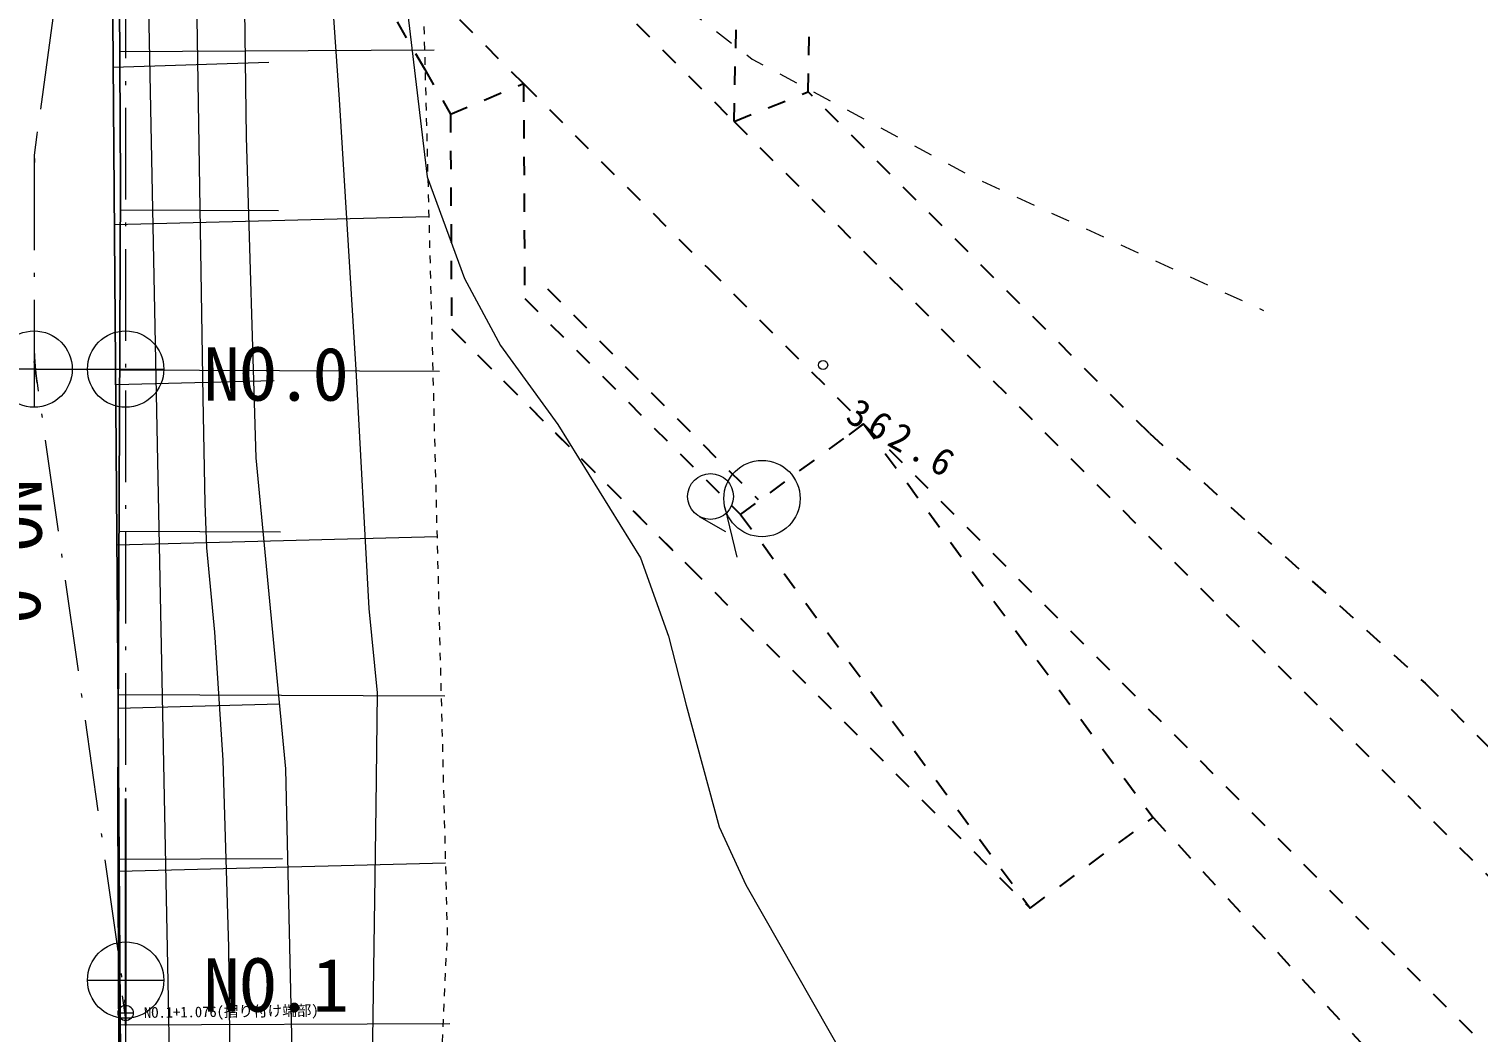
# Model space of a CAD drawing. Header units: millimetres. Extents: x -2078669 to -1085629, y -5987148 to 310365.
# Drawn here: x -1704718 to -1657263, y -4606885 to -4574055 of the extents above; entities that cross this region are included whole.
import ezdxf

# ---------------------------------------------------------------- set-up
doc = ezdxf.new("R2010")
doc.units = ezdxf.units.MM
doc.header["$LTSCALE"] = 500
for name, pattern in [('561019', [1, 0.5, -0.5]), ('56201', [2.5, 1.25, -1.25]), ('SXF_一点短鎖線', [9.25, 6, -1.5, 0.25, -1.5]), ('SXF_一点鎖線', [18.5, 12, -1.5, 3.5, -1.5]), ('SXF_跳び破線', [12, 6, -6])]:
    doc.linetypes.add(name, pattern=pattern)
doc.layers.get('Defpoints').update_dxf_attribs({"color": 153})
for name, color, linetype, lineweight in [('D-BGD', 7, 'Continuous', 13), ('D-BMK', 2, 'SXF_一点短鎖線', 13), ('D-BMK-HTXT', 7, 'Continuous', 13), ('D-BMK-HTXT-周囲堤', 7, 'Continuous', 13), ('D-BMK-OTRS', 7, 'Continuous', 13), ('D-BYP-STRA', 1, 'Continuous', 25), ('●予備設計_LP横断', 7, 'Continuous', 13)]:
    doc.layers.add(name, color=color, linetype=linetype, lineweight=lineweight)
doc.styles.add('MS ゴシック', font='MS Gothic.ttf')
doc.styles.add('ＭＳ ゴシック', font='MS Gothic.ttf')

# ---------------------------------------------------------------- blocks, each defined once
blk = doc.blocks.new('M6331')
at = {"layer": '●予備設計_LP横断', "linetype": 'Continuous', "lineweight": 9}
blk.add_line((0, -0.75), (1, -0.75), dxfattribs=at)
blk.add_circle((0, 0), 0.75, dxfattribs=at)
blk = doc.blocks.new('M7312')
at = {"layer": '●予備設計_LP横断', "linetype": 'Continuous', "lineweight": 20}
blk.add_circle((0, -0.001), 0.15, dxfattribs=at)
blk = doc.blocks.new('河川平面')
at = {"layer": 'D-BGD', "linetype": 'Continuous'}
for p, q in [((1609217, -2734294), (1619515, -2734239)), ((1609004, -2734802), (1614102, -2734645)), ((1609239, -2739474), (1614416, -2739497)), ((1609044, -2739952), (1619341, -2739687)), ((1609217, -2744710), (1619688, -2744754)), ((1609086, -2745195), (1614281, -2745062)), ((1629040, -2749220), (1629433, -2750839)), ((1609201, -2749995), (1614481, -2750019)), ((1609127, -2750438), (1619610, -2750169)), ((1609167, -2755781), (1614456, -2755645)), ((1609172, -2755342), (1619863, -2755385)), ((1609168, -2760726), (1614554, -2760708)), ((1609203, -2761123), (1619885, -2760849)), ((1609189, -2766148), (1620033, -2766106))]:
    blk.add_line(p, q, dxfattribs=at)
at = {"layer": 'D-BGD', "linetype": 'Continuous', "flags": 128}
for points in [[(1614196, -2802555), (1611544, -2797523), (1610785, -2796134), (1609990, -2794678), (1609448, -2793437), (1609275, -2792488), (1609120, -2789483), (1609265, -2770458), (1609158, -2754356), (1608991, -2733247), (1608817, -2713807), (1608555, -2699081), (1609014, -2666342), (1609021, -2620514)], [(1608555, -2699081), (1608817, -2713807), (1608991, -2733247), (1609158, -2754356), (1609265, -2770458), (1609120, -2789483)]]:
    blk.add_lwpolyline(points, dxfattribs=at)
for points, elevation in [([(1610013, -2620514), (1610004, -2655012), (1609981, -2662598), (1609913, -2668183), (1609452, -2691949), (1609445, -2695730), (1609534, -2701509), (1610811, -2765298), (1610885, -2769571), (1610897, -2771846), (1610716, -2783859), (1610693, -2787913), (1610772, -2789970), (1610879, -2790832), (1611484, -2792973), (1612825, -2795553), (1614449, -2798377), (1615902, -2801242), (1616987, -2804270)], 367000), ([(1611715, -2620514), (1611197, -2668195), (1611105, -2685482), (1611228, -2700780), (1611946, -2745632), (1612011, -2749082), (1612060, -2750532), (1612325, -2753298), (1612593, -2757485), (1612783, -2763612), (1612864, -2771282), (1612734, -2784705), (1612727, -2788483), (1612845, -2790265), (1613065, -2791226), (1613931, -2793393), (1615912, -2797217), (1616301, -2797929), (1618572, -2802762)], 366000), ([(1621190, -2802460), (1619945, -2799860), (1615503, -2792088), (1615083, -2791125), (1614669, -2789480), (1614591, -2787428), (1614424, -2780447), (1614954, -2770848), (1614660, -2757775), (1613687, -2747587), (1613373, -2737098), (1613203, -2724566), (1612724, -2704239), (1612726, -2695354), (1612599, -2678222), (1612988, -2655305), (1612966, -2630582), (1613359, -2620514)], 365000), ([(1623725, -2802293), (1620285, -2795694), (1618029, -2791812), (1617489, -2790721), (1616969, -2789309), (1616837, -2787094), (1617312, -2780196), (1617397, -2774676), (1617446, -2771179), (1617614, -2759007), (1617664, -2755279), (1617387, -2752525), (1616960, -2744706), (1616414, -2735865), (1615549, -2723449), (1615307, -2713395), (1614941, -2697350), (1614969, -2677393), (1615114, -2657274), (1614817, -2649187), (1615162, -2637051), (1615483, -2631247), (1615858, -2622408), (1615920, -2620514)], 364000), ([(1617118, -2692517), (1617295, -2704845), (1617707, -2719180), (1618258, -2729775), (1619284, -2738394), (1620512, -2741723), (1621690, -2743916), (1623569, -2746498), (1626274, -2750869), (1627187, -2753428), (1627773, -2755690), (1628854, -2759670), (1629723, -2761569), (1633551, -2768293), (1638543, -2774672), (1640014, -2777876), (1641376, -2781486), (1641915, -2785883), (1640984, -2797690), (1640322, -2802625)], 363000)]:
    blk.add_lwpolyline(points, dxfattribs=dict(at, elevation=elevation))
at = {"layer": 'D-BGD', "linetype": '561019', "flags": 128}
blk.add_lwpolyline([(1618950, -2620514), (1618959, -2621129), (1618665, -2658302), (1618663, -2658627), (1618571, -2661701), (1617747, -2689368), (1618403, -2710987), (1619104, -2730441), (1619135, -2731637), (1619943, -2763133), (1618853, -2786511), (1619008, -2789521), (1619927, -2791602), (1625688, -2802391), (1625125, -2825293), (1624564, -2827572), (1623496, -2829911), (1618630, -2838640), (1618342, -2840170), (1618771, -2861642), (1618913, -2870692)], dxfattribs=at)
at = {"layer": 'D-BGD', "linetype": '56201', "flags": 128}
blk.add_lwpolyline([(1618880, -2724215), (1622794, -2729051), (1629936, -2734540), (1637037, -2738340), (1646676, -2742766)], dxfattribs=at)
at = {"layer": 'D-BGD', "linetype": 'Continuous'}
for points in [[(1615473, -2813810, 368400), (1615503, -2805510, 368350), (1615442, -2805095, 368370), (1615373, -2804813, 368380), (1615226, -2804347, 368420), (1610224, -2794667, 368260), (1609794, -2793590, 368280), (1609534, -2792437, 368300), (1609236, -2777605, 368510), (1609158, -2758979, 368490), (1609245, -2738601, 368470), (1609119, -2714860, 368280), (1609038, -2675632, 368370), (1609172, -2662075, 368370), (1609082, -2627858, 368360), (1609044, -2620514, 368307)], [(1609119, -2714860, 368280), (1609245, -2738601, 368470), (1609158, -2758979, 368490), (1609236, -2777605, 368510), (1609534, -2792437, 368300)]]:
    blk.add_polyline3d(points, dxfattribs=at)
blk.add_circle((1630254, -2748925), 1250, dxfattribs=at)
at = {"layer": 'D-BGD', "linetype": 'Continuous', "lineweight": 20, "xscale": 1000, "yscale": 1000, "zscale": 1000, "rotation": 330.1091246385173}
blk.add_blockref('M7312', (1632255, -2744553, 362613), dxfattribs=at)
at = {"layer": 'D-BGD', "linetype": 'Continuous', "lineweight": 9, "xscale": 1000, "yscale": 1000, "zscale": 1000, "rotation": 330.1091246385173}
blk.add_blockref('M6331', (1628569, -2748856), dxfattribs=at)
at = {"layer": 'D-BGD', "linetype": 'Continuous', "insert": (1632934, -2746381, 362613), "char_height": 900, "attachment_point": 7, "rotation": 330.1091, "line_spacing_factor": 0.722892, "style": 'MS ゴシック'}
blk.add_mtext('\\T1.287;362.6', dxfattribs=at)

msp = doc.modelspace()

# ---------------------------------------------------------------- linework, layer by layer
at = {"layer": 'D-BMK', "linetype": 'SXF_一点鎖線', "lineweight": 13}
msp.add_line((-1704552.5, -4585186.7), (-1701552.5, -4585186.7), dxfattribs=at)
msp.add_line((-1704552.5, -4585186.7), (-1701552.5, -4585186.7), dxfattribs=at)
at = {"layer": 'D-BMK', "linetype": 'SXF_一点短鎖線', "flags": 128}
msp.add_lwpolyline([(-1701552.5, -4461013.4), (-1701552.5, -4711191.7)], dxfattribs=at)
msp.add_lwpolyline([(-1701552.5, -4461013.4), (-1701552.5, -4711191.7)], dxfattribs=at)
msp.add_lwpolyline([(-1701552.5, -4555365.2, -0.0342109), (-1701692.6, -4557410.7), (-1704459.1, -4577508.6, 0.0342109), (-1704552.5, -4578872.2), (-1704552.5, -4584230.7, 0.0353635), (-1704452.7, -4585640), (-1701652.3, -4605313.4, -0.0353635), (-1701552.5, -4606722.6)], format="xyb", dxfattribs=at)
msp.add_lwpolyline([(-1701552.5, -4555365.2, -0.0342109), (-1701692.6, -4557410.7), (-1704459.1, -4577508.6, 0.0342109), (-1704552.5, -4578872.2), (-1704552.5, -4584230.7, 0.0353635), (-1704452.7, -4585640), (-1701652.3, -4605313.4, -0.0353635), (-1701552.5, -4606722.6)], format="xyb", dxfattribs=at)
at = {"layer": 'D-BMK'}
msp.add_lwpolyline([(-1704552.5, -4585186.7), (-1737359.5, -4585186.7, -0.0787115), (-1768265, -4580291.2), (-1834923.4, -4558629.7)], format="xyb", dxfattribs=at)
msp.add_lwpolyline([(-1704552.5, -4585186.7), (-1737359.5, -4585186.7, -0.0787115), (-1768265, -4580291.2), (-1834923.4, -4558629.7)], format="xyb", dxfattribs=at)
at = {"layer": 'D-BMK-HTXT', "color": 7, "linetype": 'Continuous', "lineweight": 13}
for p, q in [((-1702802.5, -4585186.7, 329093), (-1700302.5, -4585186.7, -329093)), ((-1702802.4, -4605186.7, 329066.8), (-1700302.4, -4605186.7, -329119.1))]:
    msp.add_line(p, q, dxfattribs=at)
for centre in [(-1701552.5, -4585186.7, 0), (-1701552.4, -4605186.7, -26.2)]:
    msp.add_circle(centre, 1250, dxfattribs=at)
at = {"layer": 'D-BMK-HTXT-周囲堤', "color": 7, "linetype": 'Continuous', "lineweight": 13}
msp.add_line((-1704553.3, -4583936.7), (-1704551.7, -4586436.7), dxfattribs=at)
msp.add_circle((-1704552.5, -4585186.7), 1250, dxfattribs=at)
at = {"layer": 'D-BMK-OTRS', "color": 7, "linetype": 'Continuous', "lineweight": 13}
for p, q in [((-1704459.1, -4577508.6), (-1704552.5, -4578187.2)), ((-1704552.5, -4578187.2), (-1704552.5, -4578872.2)), ((-1704552.5, -4584230.7), (-1704552.6, -4584938.9)), ((-1704452.7, -4585640), (-1704552.6, -4584938.9)), ((-1701552.5, -4606399.3), (-1701652.2, -4605698.6)), ((-1701552.5, -4606399.3), (-1701552.5, -4607107.1))]:
    msp.add_line(p, q, dxfattribs=at)
at = {"layer": 'D-BYP-STRA', "linetype": 'SXF_跳び破線', "ltscale": 0.2}
for p, q in [((-1681627.5, -4577081.4), (-1680936.5, -4547316.3, 23232)), ((-1695712.2, -4568653.5), (-1688523.4, -4575842.4)), ((-1695712.2, -4568653.5, -354000), (-1691761.4, -4575355.7, -62272.8)), ((-1686515.4, -4572193.6), (-1681627.5, -4577081.4)), ((-1679204.3, -4576110.5), (-1679117.3, -4572365.3, 23232)), ((-1691761.4, -4575355.7, -62272.8), (-1690917.7, -4576842.2)), ((-1690917.7, -4576842.2), (-1688523.4, -4575842.4)), ((-1688523.4, -4575842.4), (-1682489, -4581876.8)), ((-1688523.4, -4575842.4), (-1688483.1, -4582873.2)), ((-1681627.5, -4577081.4), (-1679204.3, -4576110.5)), ((-1668025.9, -4587288.9), (-1679204.3, -4576110.5)), ((-1690917.7, -4576842.2), (-1690877.4, -4583873)), ((-1681627.5, -4577081.4), (-1646584.6, -4612124.3)), ((-1682489, -4581876.8), (-1650584.6, -4613781.2)), ((-1687734.9, -4582560.8), (-1680841.6, -4589454.1)), ((-1688483.1, -4582873.2), (-1681412.1, -4589944.3)), ((-1690877.4, -4583873), (-1683109.1, -4591641.3)), ((-1690843.8, -4583906.6), (-1683109.1, -4591641.3)), ((-1681412.1, -4589944.3, -23232), (-1677384.8, -4586980.9, -23232)), ((-1677384.8, -4586980.9, -23232), (-1667902.1, -4599868, -23232)), ((-1668025.9, -4587288.9), (-1658995.2, -4595471)), ((-1681412.1, -4589944.3, -23232), (-1671929.3, -4602831.4, -23232)), ((-1683109.1, -4591641.3), (-1671929.3, -4602831.4, -23232)), ((-1658995.2, -4595471), (-1643584.6, -4610881.7)), ((-1671929.3, -4602831.4, -23232), (-1667902.1, -4599868)), ((-1667902.1, -4599868), (-1658995.2, -4609514.1))]:
    msp.add_line(p, q, dxfattribs=at)
at = {"layer": 'D-BYP-STRA', "linetype": 'SXF_跳び破線', "ltscale": 0.2, "elevation": -70094.4}
msp.add_lwpolyline([(-1682489, -4581876.8), (-1677384.8, -4586980.9), (-1677988.9, -4587425.4)], dxfattribs=at)
at = {"layer": 'Defpoints'}
msp.add_line((-1701552.4, -4599240.7, 369050), (-1701552.4, -4606673.7, 369050), dxfattribs=at)
at = {"layer": 'Defpoints', "linetype": 'Continuous', "lineweight": 13}
msp.add_line((-1701802.5, -4606262.3, 65818.6), (-1701302.5, -4606262.3, -65818.6), dxfattribs=at)
msp.add_circle((-1701552.5, -4606262.3, 0), 250, dxfattribs=at)

# ---------------------------------------------------------------- block references
at = {"layer": 'D-BGD'}
msp.add_blockref('河川平面', (-3310965.8, -1840499.8), dxfattribs=at)

# ---------------------------------------------------------------- texts
at = {"layer": 'D-BMK-HTXT', "style": 'MS ゴシック'}
for s, p in [('NO.0', (-1699004.8, -4586220.8, -354000)), ('NO.1  ', (-1699004.7, -4606220.8, -354000))]:
    msp.add_text(s, height=1750, dxfattribs=at).set_placement(p)
at = {"layer": 'D-BMK-HTXT-周囲堤', "color": 7, "style": 'ＭＳ ゴシック'}
msp.add_text('NO.0', height=1750, rotation=270.0376, dxfattribs=at).set_placement((-1706050.1, -4588770.2))
at = {"layer": 'Defpoints', "insert": (-1700952.2, -4606296.4, 0), "char_height": 350, "attachment_point": 4, "rotation": 0.77042, "style": 'ＭＳ ゴシック'}
msp.add_mtext('NO.1+1.076(摺り付け端部)', dxfattribs=at)

doc.saveas('drawing.dxf')
